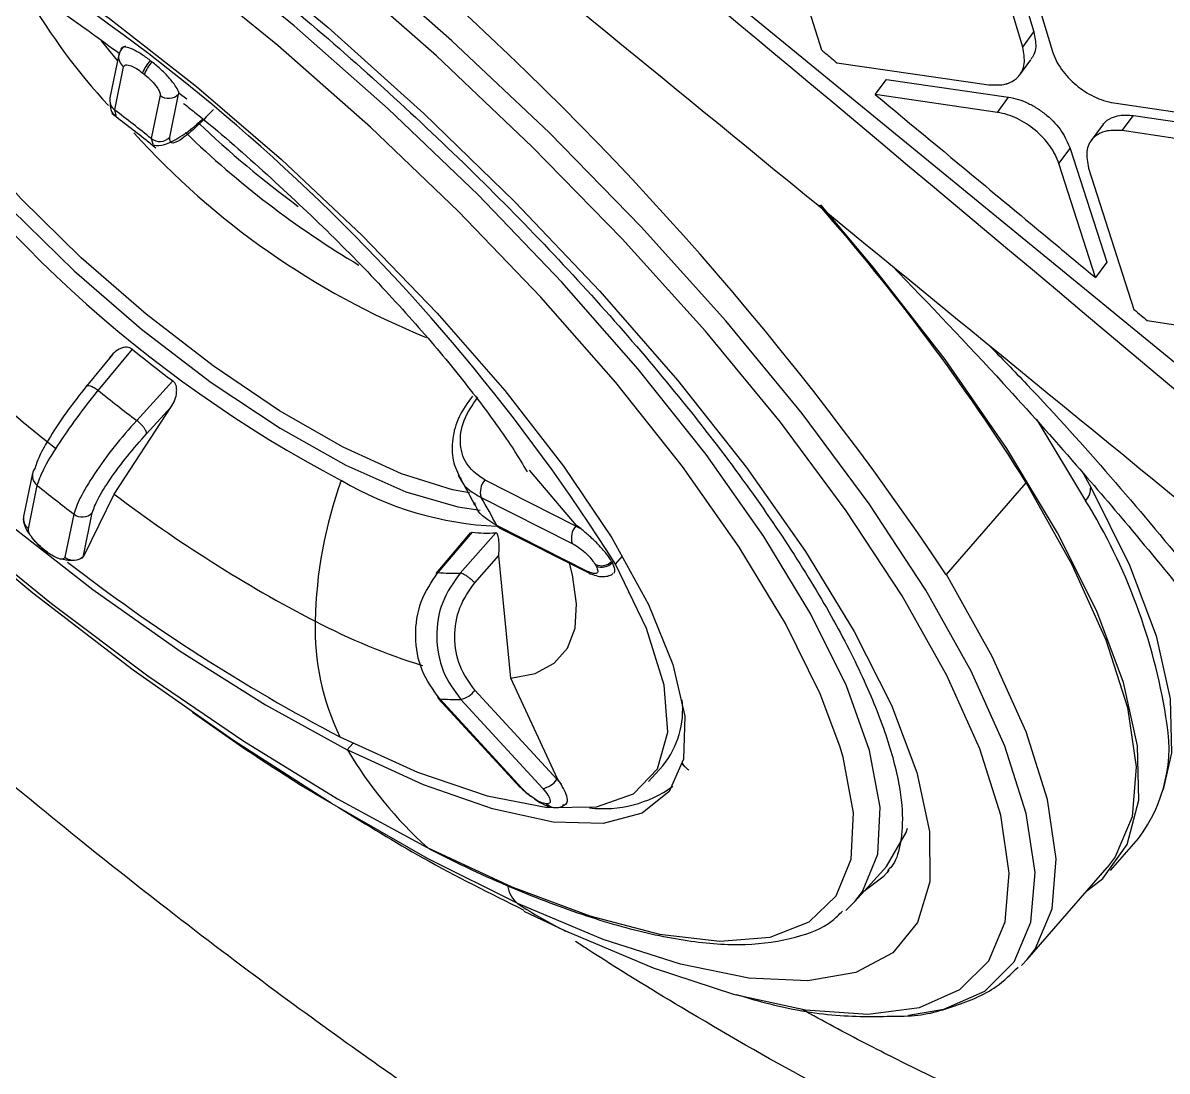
# Model space of a CAD drawing. Extents: x 832 to 912, y 781 to 934.
# Drawn here: x 898.256 to 899.266, y 874.333 to 875.258 of the extents above; entities that cross this region are included whole.
import ezdxf

# ---------------------------------------------------------------- set-up
doc = ezdxf.new("R2010")
doc.units = 0
doc.header["$MEASUREMENT"] = 0
doc.layers.add('1', color=4, linetype='Continuous')

# ---------------------------------------------------------------- blocks, each defined once
blk = doc.blocks.new('2026 SOVEREIGN HL')
at = {"layer": '1', "color": 3, "linetype": 'Continuous', "lineweight": 25}
for p, q in [((67.9497, 77.5304), (65.2952, 79.7039)), ((67.3783, 78.2907), (67.419, 78.1549)), ((67.4092, 78.1416), (67.3685, 78.2774)), ((67.2319, 78.1388), (67.1931, 78.2634)), ((67.3993, 78.2586), (67.4354, 78.1378)), ((67.4092, 78.1416), (67.419, 78.1549)), ((66.6107, 78.1296), (66.5966, 78.147)), ((66.6118, 78.1351), (66.604, 78.0969)), ((66.614, 78.1396), (66.6149, 78.1413)), ((66.6082, 78.0861), (66.616, 78.1242)), ((66.6395, 78.1297), (66.6411, 78.1285)), ((67.2453, 78.1277), (67.3792, 78.1084)), ((67.4067, 78.1171), (67.4165, 78.1304)), ((66.6327, 78.1189), (66.6343, 78.1176)), ((67.2791, 78.0997), (67.289, 78.1131)), ((67.289, 78.1131), (67.3967, 78.0974)), ((66.6651, 78.1007), (66.6646, 78.1025)), ((66.6646, 78.1025), (66.6646, 78.1001)), ((66.6482, 78.099), (66.6404, 78.0609)), ((66.6567, 78.062), (66.6646, 78.1001)), ((66.6646, 78.1001), (66.6651, 78.1007)), ((66.6718, 78.0956), (66.6651, 78.1007)), ((67.3869, 78.084), (67.2791, 78.0997)), ((67.3869, 78.084), (67.3967, 78.0974)), ((67.4895, 78.0923), (67.6196, 78.0732)), ((66.6095, 78.0813), (66.6082, 78.0861)), ((67.4971, 78.0679), (67.5069, 78.0812)), ((67.5069, 78.0812), (67.6508, 78.0599)), ((67.4796, 78.0726), (67.4697, 78.0592)), ((66.6404, 78.0609), (66.6417, 78.0563)), ((67.6409, 78.0465), (67.4971, 78.0679)), ((67.4412, 78.0388), (67.4511, 78.0522)), ((67.451, 78.0522), (67.4833, 77.9518)), ((67.4734, 77.9384), (67.4412, 78.0388)), ((67.4673, 78.0349), (67.5074, 77.9102)), ((67.4833, 77.9518), (67.4734, 77.9384)), ((67.5189, 77.9005), (67.6532, 77.8795)), ((66.6061, 77.8703), (66.5833, 77.8426)), ((66.6236, 77.8751), (66.5936, 77.8388)), ((66.6276, 77.8122), (66.6595, 77.8471)), ((66.6078, 77.7473), (66.6579, 77.8241)), ((66.6363, 77.8005), (66.6579, 77.8241)), ((67.4217, 77.8129), (67.4646, 77.7414)), ((67.0156, 77.7196), (66.9741, 77.7685)), ((66.5357, 77.7658), (66.5278, 77.7276)), ((67.0151, 77.7191), (66.9349, 77.7596)), ((67.4616, 77.7671), (67.4692, 77.7535)), ((66.532, 77.7167), (66.5399, 77.7549)), ((67.3419, 77.6762), (67.4123, 77.7573)), ((66.5811, 77.6932), (66.6078, 77.7473)), ((66.9316, 77.7443), (67.0118, 77.7038)), ((66.5721, 77.7297), (66.5642, 77.6916)), ((66.5806, 77.6927), (66.5884, 77.7308)), ((67.0254, 77.6791), (66.9452, 77.7196)), ((66.9473, 77.7176), (67.0275, 77.6771)), ((67.0156, 77.7196), (67.0151, 77.7191)), ((67.0151, 77.7191), (67.0196, 77.7166)), ((67.0196, 77.7166), (67.0156, 77.7196)), ((66.9222, 77.7134), (66.8915, 77.6773)), ((66.9235, 77.7137), (66.8932, 77.6781)), ((66.9128, 77.6775), (66.9443, 77.7131)), ((66.5475, 77.6969), (66.5459, 77.6981)), ((66.546, 77.6973), (66.5476, 77.6961)), ((66.5481, 77.6961), (66.5508, 77.6946)), ((66.5758, 77.6895), (66.5797, 77.691)), ((66.5797, 77.691), (66.5811, 77.6932)), ((66.5806, 77.6927), (66.5797, 77.691)), ((66.5811, 77.6932), (66.5806, 77.6927)), ((66.9258, 77.669), (66.9471, 77.6931)), ((66.9576, 77.5849), (66.9471, 77.6931)), ((67.0465, 77.6878), (67.0472, 77.6866)), ((67.05, 77.6855), (67.0562, 77.6925)), ((67.0322, 77.685), (67.0329, 77.6838)), ((66.9989, 77.4961), (66.9576, 77.5849)), ((66.8936, 77.5671), (66.966, 77.4885)), ((66.9673, 77.488), (66.895, 77.5666)), ((66.9136, 77.5661), (66.9859, 77.4875)), ((66.9984, 77.4956), (66.926, 77.5742)), ((66.8134, 77.5216), (66.8184, 77.5274)), ((67.0792, 77.4939), (67.0917, 77.5077)), ((67.1089, 77.5091), (67.1093, 77.5086)), ((67.1105, 77.508), (67.1091, 77.5097)), ((66.9989, 77.4961), (66.9984, 77.4956)), ((66.9984, 77.4956), (67.002, 77.4914)), ((67.002, 77.4914), (66.9989, 77.4961)), ((66.9896, 77.474), (66.9887, 77.474)), ((66.9958, 77.4707), (66.9967, 77.4707)), ((67.4867, 77.4153), (67.5113, 77.4436)), ((67.2611, 77.3878), (67.2894, 77.4192)), ((67.2912, 77.4155), (67.2896, 77.4136)), ((67.4132, 77.3368), (67.4837, 77.4179)), ((67.2531, 77.3801), (67.2611, 77.3878)), ((66.9692, 77.3794), (67.0058, 77.3619)), ((67.4081, 77.3314), (67.4132, 77.3368))]:
    blk.add_line(p, q, dxfattribs=at)
at = {"layer": '1', "color": 3, "linetype": 'Continuous', "lineweight": 25, "flags": 128}
for points in [[(67.3084, 77.2876), (67.3395, 77.2929), (67.3759, 77.3089), (67.4017, 77.3346), (67.4165, 77.3697), (67.4201, 77.4135), (67.4124, 77.4655), (67.3936, 77.525), (67.3639, 77.591), (67.3238, 77.6626), (67.2738, 77.7387), (67.2146, 77.8183), (67.1472, 77.9001), (67.0725, 77.983), (66.9917, 78.0658), (66.9057, 78.1472), (66.8161, 78.2262), (66.7239, 78.3014), (66.6307, 78.3719), (66.5377, 78.4366), (66.4463, 78.4945), (66.3578, 78.5449), (66.2736, 78.5869)], [(67.0058, 77.3619), (67.0832, 77.3294), (67.1541, 77.3061), (67.2175, 77.2924), (67.2725, 77.2886), (67.3181, 77.2945), (67.3539, 77.3103), (67.3793, 77.3355), (67.3938, 77.3699), (67.3974, 77.413), (67.3898, 77.4641), (67.3714, 77.5225), (67.3422, 77.5873), (67.3028, 77.6576), (67.2536, 77.7324), (67.1955, 77.8106), (67.1293, 77.891), (67.056, 77.9724), (66.9765, 78.0537), (66.8921, 78.1337), (66.804, 78.2113)], [(66.4454, 78.4168), (66.5324, 78.3611), (66.6209, 78.2989), (66.7094, 78.231), (66.7965, 78.1587), (66.8809, 78.0829), (66.9612, 78.0051), (67.0362, 77.9262), (67.1046, 77.8477), (67.1655, 77.7708), (67.2177, 77.6965), (67.2606, 77.6262), (67.2935, 77.561), (67.3157, 77.5018), (67.3271, 77.4496), (67.3273, 77.4052), (67.3164, 77.3694), (67.2946, 77.3426), (67.2621, 77.3253), (67.2196, 77.3179), (67.1677, 77.3203), (67.1072, 77.3325), (67.039, 77.3545), (66.9643, 77.3858)], [(67.2611, 77.3878), (67.268, 77.3967), (67.2813, 77.4296), (67.2834, 77.4712), (67.2741, 77.521), (67.2537, 77.578), (67.2224, 77.6413), (67.1809, 77.7098), (67.1299, 77.7823), (67.0701, 77.8576), (67.0027, 77.9343), (66.9287, 78.0113), (66.8495, 78.0871), (66.7664, 78.1604), (66.6809, 78.2301), (66.5943, 78.2949), (66.5082, 78.3537), (66.4241, 78.4055), (66.3433, 78.4494)], [(66.9643, 77.3858), (66.8842, 77.4258), (66.7999, 77.4741), (66.7129, 77.5299), (66.6244, 77.5921), (66.5359, 77.66), (66.4488, 77.7323), (66.3644, 77.808), (66.2841, 77.8859), (66.2091, 77.9647), (66.1407, 78.0433), (66.0799, 78.1202), (66.0276, 78.1944), (65.9847, 78.2647), (65.9518, 78.33), (65.9296, 78.3892), (65.9202, 78.428)], [(67.2478, 77.5248), (67.2306, 77.5711), (67.1999, 77.6332), (67.1591, 77.7005), (67.109, 77.7717), (67.0503, 77.8456), (66.9841, 77.921), (66.9115, 77.9965), (66.8337, 78.071), (66.7521, 78.143), (66.6681, 78.2114), (66.583, 78.275), (66.4985, 78.3328), (66.4159, 78.3836), (66.3366, 78.4268)], [(65.9632, 78.376), (65.9698, 78.3471), (65.9899, 78.2911), (66.0206, 78.2289), (66.0613, 78.1617), (66.1115, 78.0905), (66.1702, 78.0166), (66.2364, 77.9412), (66.309, 77.8656), (66.3868, 77.7912), (66.4684, 77.7191), (66.5524, 77.6507), (66.6374, 77.5871), (66.722, 77.5294), (66.8046, 77.4785), (66.8839, 77.4354)], [(66.3791, 78.3082), (66.3118, 78.3391), (66.2508, 78.3604), (66.1976, 78.3718), (66.1533, 78.373), (66.1188, 78.364), (66.095, 78.3449), (66.0825, 78.3163), (66.0814, 78.2786), (66.0918, 78.2329), (66.1134, 78.18), (66.1459, 78.1212), (66.1884, 78.0578), (66.24, 77.9912), (66.2996, 77.923), (66.3658, 77.8545), (66.4372, 77.7874), (66.5121, 77.7231), (66.5889, 77.6631), (66.6658, 77.6088), (66.7412, 77.5613), (66.8134, 77.5216)], [(66.3791, 78.3082), (66.4512, 78.2686), (66.5266, 78.2211), (66.6036, 78.1667), (66.6804, 78.1068), (66.7553, 78.0425), (66.8266, 77.9754), (66.8928, 77.9069), (66.9524, 77.8386), (67.004, 77.772), (67.0466, 77.7087), (67.079, 77.6499), (67.1007, 77.597), (67.1111, 77.5513), (67.11, 77.5136), (67.0974, 77.4849), (67.0736, 77.4659), (67.0392, 77.4568), (66.9949, 77.458), (66.9416, 77.4695), (66.8807, 77.4908), (66.8134, 77.5216)], [(66.396, 78.1552), (66.4272, 78.1058), (66.4681, 78.0528), (66.5171, 77.9982), (66.5725, 77.9442), (66.6319, 77.8927), (66.6933, 77.8458), (66.7541, 77.8053), (66.8121, 77.7727), (66.865, 77.7493), (66.9108, 77.7359), (66.9307, 77.7332)], [(66.9212, 77.7485), (66.9063, 77.7511), (66.8613, 77.7651), (66.8097, 77.7886), (66.7536, 77.8208), (66.6949, 77.8604), (66.6358, 77.9059), (66.5787, 77.9556), (66.5257, 78.0078), (66.4786, 78.0603), (66.4394, 78.1113), (66.4094, 78.1588)], [(67.4658, 77.3974), (67.4799, 77.4082), (67.5014, 77.4382), (67.5117, 77.4774), (67.5106, 77.5252), (67.4981, 77.581), (67.4745, 77.6439), (67.44, 77.7131), (67.3952, 77.7875), (67.3408, 77.866), (67.2774, 77.9475), (67.2312, 78.0024)], [(67.4123, 77.7573), (67.4527, 77.6852), (67.4826, 77.6188), (67.5016, 77.559), (67.5093, 77.5066), (67.5057, 77.4625), (67.4908, 77.4272), (67.4837, 77.4179)], [(67.4692, 77.7535), (67.5035, 77.6847), (67.527, 77.6222), (67.5394, 77.5667), (67.5405, 77.5191), (67.533, 77.4867)], [(66.546, 77.6973), (66.5459, 77.6976), (66.5459, 77.6981)], [(66.5475, 77.6969), (66.5475, 77.6964), (66.5477, 77.6961), (66.5481, 77.6961), (66.5481, 77.6961)], [(66.8068, 77.5332), (66.8752, 77.502), (66.9367, 77.481), (66.9899, 77.4707), (67.0333, 77.4713), (67.066, 77.4828), (67.0871, 77.505), (67.0962, 77.5372), (67.0929, 77.5788), (67.0774, 77.6286), (67.05, 77.6855)], [(66.9576, 77.5849), (66.9791, 77.5891), (66.9958, 77.598), (67.0076, 77.6113), (67.0143, 77.6289), (67.0157, 77.6506), (67.0119, 77.6761), (67.0093, 77.6863)], [(67.4132, 77.3368), (67.4203, 77.346), (67.4352, 77.3813), (67.4388, 77.4255), (67.4311, 77.4778), (67.4122, 77.5377), (67.3823, 77.6041), (67.3419, 77.6762)], [(66.8933, 77.5691), (66.8933, 77.5691), (66.8933, 77.5681), (66.8935, 77.5673), (66.8941, 77.5668), (66.895, 77.5666)], [(66.8839, 77.4354), (66.9586, 77.4007), (67.0272, 77.3752), (67.0888, 77.3591), (67.1421, 77.3529), (67.1863, 77.3565), (67.2207, 77.3699), (67.2447, 77.393), (67.2578, 77.4253), (67.2598, 77.4662), (67.2507, 77.5151), (67.2478, 77.5248)], [(67.1093, 77.5086), (67.1097, 77.5083), (67.1105, 77.508)], [(66.9673, 77.488), (66.9664, 77.4881), (66.966, 77.4885)], [(67.2891, 77.4189), (67.3064, 77.4489), (67.3076, 77.4526)], [(67.2896, 77.4136), (67.2857, 77.4094), (67.269, 77.3966)]]:
    blk.add_lwpolyline(points, dxfattribs=at)
at = {"layer": '1', "color": 3, "linetype": 'Continuous', "lineweight": 25}
for centre, radius, start, end in [((65.0546, 76.1432), 2.7534, 33.83, 63.4643), ((65.5819, 76.7552), 1.7381, 32.3613, 62.4637), ((67.02, 78.4732), 0.5667, 210.4722, 222.5557), ((67.331, 78.7552), 1.1248, 212.5351, 242.2902), ((66.6226, 78.133), 0.011, 169.1109, 233.0188), ((66.6221, 78.1329), 0.0105, 140.4531, 168.2687), ((66.6677, 78.1044), 0.0378, 138.0208, 157.5733), ((66.6693, 78.1032), 0.0379, 138.0277, 157.5552), ((66.6148, 78.0949), 0.011, 169.1469, 232.9828), ((66.6558, 78.1086), 0.0122, 231.5675, 316.1097), ((65.6713, 76.8534), 1.5483, 51.2501, 52.7628), ((67.3116, 78.7387), 0.9151, 226.4773, 233.7219), ((67.4166, 78.8746), 1.3864, 215.503, 231.6234), ((67.1483, 78.5392), 0.7055, 222.1212, 247.907), ((66.6479, 78.0705), 0.0122, 231.5914, 316.0858), ((67.2502, 78.666), 0.8341, 225.9857, 239.2378), ((65.7821, 76.7315), 1.9261, 32.1806, 41.2787), ((67.4394, 78.8826), 1.2964, 230.9977, 233.0128), ((67.4143, 78.8544), 1.3058, 231.0614, 232.9528), ((66.5463, 77.7636), 0.0108, 141.1733, 233.5757), ((67.1709, 77.6281), 0.3859, 160.1164, 178.967), ((66.9575, 78.0136), 0.2949, 239.5255, 267.5611), ((66.9458, 77.7492), 0.0151, 136.4866, 199.1655), ((67.5175, 78.9731), 1.562, 231.2541, 232.7536), ((67.4523, 77.753), 0.0169, 316.6215, 1.5992), ((67.3482, 78.7214), 1.2236, 232.7617, 242.5966), ((66.4959, 77.4877), 0.5056, 27.3068, 30.4992), ((67.0253, 77.4695), 0.5167, 9.0542, 31.7509), ((66.5386, 77.7255), 0.011, 169.0974, 233.0323), ((66.5796, 77.7393), 0.0122, 231.5834, 316.1102), ((66.9494, 77.7218), 0.00469, 207.0945, 243.1023), ((67.026, 77.7087), 0.015, 136.4673, 199.1812), ((66.9372, 77.8359), 0.123, 263.6126, 273.2897), ((66.5718, 77.7011), 0.0122, 231.576, 316.1001), ((67.5528, 78.9598), 1.6099, 232.2213, 242.3911), ((67.0372, 77.6977), 0.0136, 248.7717, 313.4018), ((66.9064, 77.8006), 0.1232, 263.8849, 273.0169), ((67.0296, 77.6812), 0.00466, 207.1213, 258.6879), ((67.0378, 77.6965), 0.0136, 248.7803, 313.3897), ((67.0027, 77.6282), 0.2177, 178.194, 205.8844), ((67.0547, 78.155), 0.5857, 242.5828, 252.6194), ((64.2395, 75.1344), 2.7997, 33.5433, 62.6783), ((66.9082, 77.713), 0.1469, 264.8237, 272.0831), ((66.9084, 77.5877), 0.0222, 283.4212, 322.7075), ((67.0293, 77.5577), 0.08, 321.3003, 5.8403), ((67.4055, 77.5238), 0.1328, 322.8351, 11.725), ((67.1397, 77.7165), 0.38, 210.8475, 227.7079), ((66.9807, 77.509), 0.0222, 283.4518, 322.692), ((67.0393, 77.5746), 0.1048, 263.2826, 305.7148), ((66.9961, 77.4807), 0.00993, 221.7666, 268.9901), ((66.997, 77.4806), 0.00988, 221.6968, 273.1045), ((66.9784, 77.4048), 0.0238, 186.8053, 233.4257), ((67.1739, 77.7024), 0.3798, 236.498, 243.7353)]:
    blk.add_arc(centre, radius, start, end, dxfattribs=at)
for points, knots in [([(61.3533, 82.7876), (61.4809, 82.6836), (61.7413, 82.4714), (62.1237, 82.1604), (62.4895, 81.8632), (62.8226, 81.5926), (63.1215, 81.3499), (63.3865, 81.1347), (63.6181, 80.9467), (63.818, 80.7843), (64.0052, 80.6322), (64.1895, 80.4824), (64.3846, 80.3237), (64.5854, 80.1603), (64.7957, 79.9891), (65.0202, 79.8062), (65.2592, 79.6114), (65.5153, 79.4025), (65.7928, 79.1761), (66.1009, 78.9244), (66.4468, 78.6418), (66.8224, 78.3345), (67.2266, 78.0038), (67.6579, 77.651), (68.1234, 77.2704), (68.6072, 76.8749), (68.9361, 76.6068), (69.0982, 76.4746)], [0, 0, 0, 0, 0.049445, 0.100866, 0.148055, 0.191016, 0.22976, 0.263698, 0.293563, 0.319356, 0.341079, 0.366002, 0.390687, 0.416599, 0.443737, 0.472101, 0.503524, 0.536326, 0.571311, 0.611051, 0.655739, 0.705377, 0.75672, 0.812473, 0.872625, 0.937195, 1, 1, 1, 1]), ([(69.1122, 76.5144), (69.1118, 76.5148), (69.1082, 76.5178), (69.0962, 76.5278), (69.0536, 76.5638), (68.8946, 76.6979), (68.2765, 77.2205), (67.0549, 78.2558), (65.9379, 79.1734), (65.2946, 79.7019)], [0, 0, 0, 0, 0.000353, 0.002828, 0.009436, 0.033986, 0.128384, 0.498019, 1, 1, 1, 1]), ([(67.9677, 76.6843), (67.9522, 76.6652), (67.9214, 76.6272), (67.8466, 76.5972), (67.7528, 76.5877), (67.6395, 76.6005), (67.5086, 76.6355), (67.3625, 76.692), (67.2036, 76.7685), (67.0348, 76.8633), (66.8586, 76.975), (66.678, 77.1015), (66.496, 77.2403), (66.3154, 77.389), (66.1394, 77.5449), (65.971, 77.7055), (65.813, 77.8682), (65.6678, 78.0302), (65.5383, 78.1887), (65.4268, 78.3412), (65.3354, 78.4851), (65.2658, 78.618), (65.2189, 78.738), (65.1961, 78.8428), (65.1962, 78.9319), (65.2167, 78.9758), (65.227, 78.9977)], [0, 0, 0, 0, 0.041592, 0.083214, 0.124887, 0.166634, 0.208282, 0.250094, 0.291784, 0.333525, 0.375239, 0.416796, 0.458576, 0.500203, 0.541828, 0.583472, 0.625154, 0.666837, 0.708546, 0.750195, 0.791886, 0.833564, 0.875219, 0.916884, 0.958438, 1, 1, 1, 1]), ([(67.8875, 76.9308), (67.8798, 76.9201), (67.8657, 76.9006), (67.8397, 76.8811), (67.8103, 76.8658), (67.7764, 76.8551), (67.7369, 76.8495), (67.7031, 76.8486), (67.6748, 76.8498), (67.6505, 76.8521), (67.6253, 76.8556), (67.5991, 76.8603), (67.5719, 76.8662), (67.5456, 76.8728), (67.5158, 76.8813), (67.487, 76.8904), (67.4564, 76.9012), (67.4275, 76.9119), (67.3943, 76.9252), (67.332, 76.9518), (67.2414, 76.9954), (67.147, 77.0474), (67.0805, 77.0866), (67.0406, 77.1109), (67.0002, 77.1363), (66.9595, 77.1626), (66.9207, 77.1883), (66.8786, 77.2168), (66.8227, 77.2558), (66.7462, 77.3111), (66.661, 77.3757), (66.5802, 77.4396), (66.5102, 77.497), (66.4397, 77.5565), (66.3671, 77.6198), (66.2909, 77.6886), (66.2198, 77.7552), (66.1532, 77.8197), (66.0868, 77.8861), (66.0147, 77.961), (65.9417, 78.0405), (65.8737, 78.118), (65.8223, 78.1796), (65.7834, 78.2279), (65.7478, 78.2735), (65.7095, 78.3244), (65.6719, 78.3773), (65.6372, 78.4287), (65.6046, 78.4798), (65.5692, 78.5398), (65.5356, 78.6032), (65.5059, 78.6689), (65.4851, 78.7258), (65.4724, 78.7725), (65.4645, 78.8148), (65.4616, 78.8506), (65.4629, 78.884), (65.4671, 78.9095), (65.4741, 78.9323), (65.4807, 78.9468), (65.4854, 78.9549), (65.4868, 78.9572), (65.4872, 78.9579), (65.4874, 78.9582)], [0, 0, 0, 0, 0.02542, 0.04617, 0.062237, 0.0865, 0.107295, 0.124614, 0.135021, 0.145431, 0.155844, 0.16626, 0.176679, 0.1871, 0.195617, 0.20888, 0.217293, 0.226893, 0.237681, 0.249656, 0.286176, 0.31973, 0.330747, 0.341765, 0.352782, 0.363799, 0.374817, 0.383992, 0.397482, 0.41936, 0.444455, 0.464566, 0.483075, 0.499981, 0.520841, 0.541703, 0.562565, 0.580476, 0.599015, 0.621173, 0.646416, 0.669062, 0.690048, 0.701844, 0.713042, 0.732021, 0.749364, 0.763487, 0.782074, 0.800394, 0.825398, 0.850387, 0.875359, 0.895022, 0.911607, 0.934725, 0.949433, 0.966918, 0.980715, 0.9945, 0.998285, 0.999402, 1, 1, 1, 1]), ([(66.2926, 78.4888), (66.3049, 78.483), (66.3406, 78.4661), (66.4032, 78.4325), (66.4806, 78.3861), (66.5604, 78.3333), (66.6414, 78.2749), (66.7223, 78.2118), (66.802, 78.1449), (66.8791, 78.0752), (66.9527, 78.0037), (67.0215, 77.9316), (67.0846, 77.8598), (67.141, 77.7895), (67.19, 77.7218), (67.2307, 77.6579), (67.2627, 77.5989), (67.2856, 77.5459), (67.2992, 77.5003), (67.3043, 77.4631), (67.3014, 77.4358), (67.2966, 77.4214), (67.2912, 77.4164), (67.2898, 77.4151)], [0, 0, 0, 0, 0.026739, 0.077253, 0.127964, 0.178849, 0.229851, 0.280928, 0.33205, 0.383187, 0.434315, 0.485405, 0.53643, 0.587352, 0.638127, 0.688686, 0.738938, 0.788757, 0.837996, 0.886584, 0.934897, 0.983996, 1, 1, 1, 1]), ([(66.4336, 78.2495), (66.4419, 78.2452), (66.4652, 78.2331), (66.5083, 78.2078), (66.5602, 78.1742), (66.5958, 78.1481), (66.6125, 78.1358)], [0, 0, 0, 0, 0.159485, 0.444735, 0.739379, 1, 1, 1, 1]), ([(67.4191, 78.1549), (67.42, 78.1504), (67.4214, 78.1432), (67.4196, 78.1352), (67.4173, 78.132), (67.4163, 78.1306)], [0, 0, 0, 0, 0.482597, 0.772438, 1, 1, 1, 1]), ([(64.4346, 78.0617), (64.4497, 78.0797), (64.4798, 78.1156), (64.5543, 78.1434), (64.649, 78.1513), (64.7641, 78.1374), (64.8971, 78.1026), (65.0458, 78.0471), (65.2072, 77.9721), (65.3787, 77.8788), (65.5573, 77.7687), (65.7397, 77.6437), (65.9228, 77.5058), (66.1033, 77.3576), (66.2784, 77.2012), (66.4449, 77.0395), (66.6001, 76.875), (66.7413, 76.7105), (66.8665, 76.5488), (66.9733, 76.3925), (67.0602, 76.2444), (67.1256, 76.1072), (67.1685, 75.9831), (67.1878, 75.8749), (67.185, 75.7829), (67.1633, 75.7383), (67.1524, 75.7159)], [0, 0, 0, 0, 0.041793, 0.083725, 0.125533, 0.167307, 0.209105, 0.250862, 0.292601, 0.334267, 0.375941, 0.417598, 0.459196, 0.500762, 0.542265, 0.583841, 0.625315, 0.666768, 0.708297, 0.749792, 0.791377, 0.832976, 0.874604, 0.916382, 0.958214, 1, 1, 1, 1]), ([(66.6178, 78.1424), (66.6162, 78.1414), (66.613, 78.1393), (66.6121, 78.1355), (66.6116, 78.1336)], [0, 0, 0, 0, 0.499255, 1, 1, 1, 1]), ([(66.6395, 78.1297), (66.6368, 78.1318), (66.6311, 78.1359), (66.6235, 78.1399), (66.6175, 78.142), (66.6157, 78.1416), (66.6149, 78.1413)], [0, 0, 0, 0, 0.247586, 0.500861, 0.75365, 1, 1, 1, 1]), ([(67.3792, 78.1084), (67.3846, 78.1081), (67.3901, 78.1078), (67.3949, 78.1092), (67.3961, 78.1095), (67.4002, 78.1111), (67.4068, 78.1158), (67.412, 78.1263), (67.4102, 78.1365), (67.4092, 78.1416)], [0, 0, 0, 0, 0.249537, 0.256954, 0.271244, 0.320408, 0.500512, 0.750663, 1, 1, 1, 1]), ([(67.2319, 78.1388), (67.2344, 78.1368), (67.2389, 78.1331), (67.2434, 78.1294), (67.2453, 78.1277)], [0, 0, 0, 0, 0.560021, 1, 1, 1, 1]), ([(67.4354, 78.1378), (67.4364, 78.1351), (67.4383, 78.1298), (67.4448, 78.1194), (67.4557, 78.1076), (67.4693, 78.0988), (67.4808, 78.0941), (67.4866, 78.0929), (67.4895, 78.0923)], [0, 0, 0, 0, 0.129822, 0.256524, 0.500007, 0.739079, 0.866869, 1, 1, 1, 1]), ([(66.616, 78.1242), (66.6165, 78.1249), (66.6175, 78.1264), (66.622, 78.1254), (66.6274, 78.1228), (66.6309, 78.1202), (66.6327, 78.1189)], [0, 0, 0, 0, 0.279497, 0.558997, 0.779424, 1, 1, 1, 1]), ([(66.6646, 78.1025), (66.6637, 78.1041), (66.6621, 78.1072), (66.6566, 78.1141), (66.6495, 78.1216), (66.6439, 78.1262), (66.6411, 78.1285)], [0, 0, 0, 0, 0.246607, 0.499359, 0.752556, 1, 1, 1, 1]), ([(66.6343, 78.1176), (66.6365, 78.1158), (66.6409, 78.112), (66.6456, 78.1063), (66.6482, 78.1018), (66.6482, 78.0999), (66.6482, 78.099)], [0, 0, 0, 0, 0.2796378, 0.5592313, 0.7795823, 1, 1, 1, 1]), ([(66.6041, 78.0929), (66.6041, 78.0906), (66.6041, 78.085), (66.6074, 78.0821), (66.6094, 78.0804)], [0, 0, 0, 0, 0.407843, 1, 1, 1, 1]), ([(66.6689, 78.0919), (66.6726, 78.0889), (66.6964, 78.0703), (66.7394, 78.0324), (66.7958, 77.9799), (66.8477, 77.9267), (66.8935, 77.8752), (66.9314, 77.8277), (66.9578, 77.7908), (66.9683, 77.7732), (66.9721, 77.767)], [0, 0, 0, 0, 0.02855, 0.180745, 0.333386, 0.485112, 0.634769, 0.781078, 0.922535, 1, 1, 1, 1]), ([(67.2791, 78.0997), (67.3115, 78.0729), (67.3649, 78.0285), (67.4297, 77.9747), (67.462, 77.9478), (67.4734, 77.9384)], [0, 0, 0, 0, 0.4999994, 0.8243362, 1, 1, 1, 1]), ([(67.3967, 78.0974), (67.3996, 78.0968), (67.4053, 78.0957), (67.4142, 78.0921), (67.4228, 78.0873), (67.4333, 78.0795), (67.4446, 78.0674), (67.4489, 78.0572), (67.451, 78.0522)], [0, 0, 0, 0, 0.129721, 0.257864, 0.384581, 0.510026, 0.756526, 1, 1, 1, 1]), ([(66.6055, 78.0832), (66.6157, 78.0754), (66.6287, 78.0655), (66.6415, 78.0551), (66.6444, 78.0528)], [0, 0, 0, 0, 0.779385, 1, 1, 1, 1]), ([(66.6952, 78.0865), (66.6897, 78.0807), (66.6785, 78.069), (66.6653, 78.0587), (66.6569, 78.0553), (66.6568, 78.0598), (66.6567, 78.062)], [0, 0, 0, 0, 0.249828, 0.500227, 0.750496, 1, 1, 1, 1]), ([(67.4412, 78.0388), (67.4402, 78.0414), (67.4382, 78.0467), (67.4318, 78.057), (67.4207, 78.0688), (67.4071, 78.0776), (67.3956, 78.0823), (67.3898, 78.0834), (67.3869, 78.084)], [0, 0, 0, 0, 0.128994, 0.255414, 0.499997, 0.740144, 0.867684, 1, 1, 1, 1]), ([(67.4798, 78.0724), (67.4801, 78.073), (67.4818, 78.076), (67.4869, 78.0791), (67.4955, 78.082), (67.5027, 78.0815), (67.5069, 78.0812)], [0, 0, 0, 0, 0.080053, 0.380208, 0.633773, 1, 1, 1, 1]), ([(64.766, 78.079), (64.766, 78.0789), (64.7659, 78.0787), (64.7717, 78.0796), (64.784, 78.0805), (64.8019, 78.0805), (64.8304, 78.0784), (64.8731, 78.0716), (64.9237, 78.0598), (64.9734, 78.045), (65.0218, 78.0285), (65.0748, 78.0085), (65.1385, 77.9817), (65.2081, 77.9494), (65.2839, 77.9112), (65.3665, 77.8665), (65.4659, 77.8086), (65.5771, 77.7388), (65.7099, 77.649), (65.8557, 77.5426), (66.0105, 77.4201), (66.1596, 77.2931), (66.3039, 77.161), (66.4437, 77.0232), (66.564, 76.8949), (66.6631, 76.7812), (66.7419, 76.685), (66.8127, 76.5924), (66.8715, 76.5098), (66.9215, 76.4341), (66.9623, 76.3676), (66.9961, 76.3075), (67.0217, 76.2576), (67.0427, 76.2129), (67.0655, 76.159), (67.0856, 76.0996), (67.0949, 76.0566), (67.0977, 76.0332), (67.0984, 76.0195), (67.0981, 76.0114), (67.098, 76.0105), (67.098, 76.0099)], [0, 0, 0, 0, 0.016778, 0.034647, 0.047923, 0.062224, 0.0834, 0.107344, 0.132981, 0.153977, 0.170045, 0.188306, 0.210543, 0.234362, 0.255086, 0.280379, 0.307512, 0.339898, 0.37273, 0.415686, 0.457182, 0.497698, 0.538203, 0.579634, 0.622233, 0.652771, 0.681636, 0.709595, 0.738482, 0.760438, 0.784534, 0.806833, 0.825144, 0.840984, 0.860719, 0.895999, 0.928643, 0.943244, 0.95678, 0.975068, 1, 1, 1, 1]), ([(66.6413, 78.0555), (66.6437, 78.0549), (66.6485, 78.0536), (66.6616, 78.0594), (66.6746, 78.0678), (66.683, 78.0756), (66.6858, 78.0782)], [0, 0, 0, 0, 0.289293, 0.575116, 0.8577614, 1, 1, 1, 1]), ([(67.1524, 75.7159), (67.137, 75.6976), (67.1063, 75.661), (67.0316, 75.6334), (66.9379, 75.6264), (66.8245, 75.6421), (66.6938, 75.6797), (66.5479, 75.7386), (66.3897, 75.817), (66.2218, 75.9135), (66.047, 76.0265), (65.8679, 76.1541), (65.6876, 76.2937), (65.5089, 76.4432), (65.335, 76.5998), (65.1684, 76.7613), (65.0123, 76.9248), (64.8689, 77.0879), (64.7409, 77.2476), (64.6306, 77.4013), (64.5401, 77.5465), (64.4713, 77.6805), (64.4251, 77.8015), (64.4028, 77.9069), (64.4033, 77.9963), (64.4242, 78.0399), (64.4346, 78.0617)], [0, 0, 0, 0, 0.041829, 0.083845, 0.125699, 0.167493, 0.209255, 0.25106, 0.292671, 0.334272, 0.375793, 0.417161, 0.458711, 0.500106, 0.541517, 0.582966, 0.624474, 0.666004, 0.707629, 0.749224, 0.790935, 0.832663, 0.874461, 0.916331, 0.958113, 1, 1, 1, 1]), ([(67.4971, 78.0679), (67.4917, 78.0681), (67.4845, 78.0684), (67.4762, 78.0652), (67.4694, 78.0603), (67.4644, 78.05), (67.4663, 78.04), (67.4673, 78.0349)], [0, 0, 0, 0, 0.249433, 0.337809, 0.500447, 0.75057, 1, 1, 1, 1]), ([(67.2937, 77.949), (67.3269, 77.9143), (67.3833, 77.8555), (67.4528, 77.7775), (67.5095, 77.7112), (67.5672, 77.6407), (67.6293, 77.5602), (67.6957, 77.4677), (67.7575, 77.3727), (67.8077, 77.2856), (67.8445, 77.2124), (67.8727, 77.1476), (67.8945, 77.085), (67.9049, 77.0407), (67.9086, 77.0137), (67.9097, 76.9973), (67.9094, 76.9861), (67.909, 76.9832), (67.9087, 76.9815)], [0, 0, 0, 0, 0.077641, 0.131599, 0.174836, 0.226998, 0.292219, 0.361079, 0.44691, 0.527525, 0.590395, 0.653608, 0.73109, 0.813048, 0.851314, 0.886564, 0.934015, 1, 1, 1, 1]), ([(67.5073, 77.9102), (67.5095, 77.9084), (67.5134, 77.9051), (67.5172, 77.9019), (67.5189, 77.9005)], [0, 0, 0, 0, 0.5599861, 1, 1, 1, 1]), ([(67.3788, 77.8793), (67.3903, 77.8676), (67.4543, 77.8016), (67.5574, 77.6806), (67.6845, 77.5198), (67.7915, 77.3643), (67.8783, 77.2167), (67.9432, 77.0796), (67.9856, 76.9552), (68.0041, 76.8463), (68.0007, 76.753), (67.9787, 76.7072), (67.9677, 76.6843)], [0, 0, 0, 0, 0.023612, 0.132367, 0.241049, 0.34954, 0.457691, 0.566253, 0.674398, 0.782854, 0.891463, 1, 1, 1, 1]), ([(66.6236, 77.8751), (66.6229, 77.8756), (66.6215, 77.8765), (66.619, 77.8769), (66.6163, 77.8767), (66.6124, 77.8754), (66.6074, 77.8724), (66.6047, 77.8687), (66.6032, 77.8668)], [0, 0, 0, 0, 0.094267, 0.190601, 0.298517, 0.424815, 0.70175, 1, 1, 1, 1]), ([(66.5829, 77.8421), (66.5776, 77.8353), (66.5668, 77.8217), (66.5524, 77.8002), (66.5415, 77.7814), (66.5391, 77.774), (66.5379, 77.7703)], [0, 0, 0, 0, 0.2498106, 0.5002174, 0.7504915, 1, 1, 1, 1]), ([(66.5399, 77.7549), (66.5413, 77.7592), (66.5442, 77.7679), (66.5574, 77.7897), (66.5748, 77.8147), (66.5873, 77.8308), (66.5936, 77.8388)], [0, 0, 0, 0, 0.250033, 0.50003, 0.750029, 1, 1, 1, 1]), ([(66.583, 77.8421), (66.5831, 77.8424), (66.5833, 77.8428), (66.5844, 77.8432), (66.5865, 77.8428), (66.5893, 77.8416), (66.5918, 77.8401), (66.593, 77.8392), (66.5936, 77.8388)], [0, 0, 0, 0, 0.124718, 0.249359, 0.500007, 0.750707, 0.875339, 1, 1, 1, 1]), ([(66.6579, 77.8241), (66.6592, 77.8261), (66.6616, 77.8301), (66.6628, 77.8359), (66.6629, 77.8403), (66.6624, 77.8431), (66.6613, 77.8455), (66.6601, 77.8465), (66.6595, 77.8471)], [0, 0, 0, 0, 0.298368, 0.575412, 0.701635, 0.80954, 0.905804, 1, 1, 1, 1]), ([(66.9237, 77.8336), (66.9194, 77.8276), (66.9108, 77.8157), (66.9055, 77.7958), (66.9056, 77.7766), (66.9108, 77.7658), (66.9135, 77.7604)], [0, 0, 0, 0, 0.251782, 0.500689, 0.749572, 1, 1, 1, 1]), ([(66.9349, 77.7596), (66.9293, 77.7635), (66.9181, 77.7712), (66.9119, 77.7905), (66.9146, 77.8124), (66.9239, 77.826), (66.9286, 77.8328)], [0, 0, 0, 0, 0.249774, 0.500132, 0.750452, 1, 1, 1, 1]), ([(66.6276, 77.8122), (66.6208, 77.8046), (66.6073, 77.7893), (66.5896, 77.7646), (66.5764, 77.7427), (66.5735, 77.7341), (66.5721, 77.7297)], [0, 0, 0, 0, 0.249974, 0.4999581, 0.7499677, 1, 1, 1, 1]), ([(66.6355, 77.8035), (66.635, 77.8042), (66.6342, 77.8056), (66.6322, 77.808), (66.63, 77.8103), (66.6284, 77.8116), (66.6276, 77.8122)], [0, 0, 0, 0, 0.259333, 0.5189378, 0.7683419, 1, 1, 1, 1]), ([(66.5884, 77.7308), (66.5897, 77.7345), (66.5922, 77.7418), (66.6037, 77.7602), (66.6191, 77.781), (66.6305, 77.794), (66.6363, 77.8005)], [0, 0, 0, 0, 0.249771, 0.500146, 0.750451, 1, 1, 1, 1]), ([(66.6363, 77.8005), (66.6363, 77.8009), (66.6363, 77.8016), (66.6358, 77.8028), (66.6355, 77.8035)], [0, 0, 0, 0, 0.481424, 1, 1, 1, 1]), ([(66.9111, 77.764), (66.9153, 77.7569), (66.9206, 77.7477), (66.9248, 77.7394), (66.9257, 77.7375)], [0, 0, 0, 0, 0.779909, 1, 1, 1, 1]), ([(66.913, 77.7622), (66.9133, 77.7613), (66.9159, 77.753), (66.9242, 77.7484), (66.9316, 77.7443)], [0, 0, 0, 0, 0.1168859, 1, 1, 1, 1]), ([(66.9452, 77.7196), (66.938, 77.7238), (66.929, 77.729), (66.9263, 77.7381), (66.9258, 77.7399)], [0, 0, 0, 0, 0.806649, 1, 1, 1, 1]), ([(66.5276, 77.7264), (66.5276, 77.7255), (66.5274, 77.7236), (66.5288, 77.7191), (66.5309, 77.7145), (66.5336, 77.7111), (66.5341, 77.7105)], [0, 0, 0, 0, 0.236248, 0.463961, 0.901081, 1, 1, 1, 1]), ([(66.5459, 77.6981), (66.5437, 77.7), (66.5393, 77.7038), (66.5346, 77.7095), (66.5321, 77.714), (66.532, 77.7158), (66.532, 77.7167)], [0, 0, 0, 0, 0.279638, 0.559235, 0.779583, 1, 1, 1, 1]), ([(66.9471, 77.6931), (66.9472, 77.6957), (66.9475, 77.7006), (66.9472, 77.7062), (66.9466, 77.7098), (66.946, 77.7118), (66.9452, 77.713), (66.9446, 77.7131), (66.9443, 77.7131)], [0, 0, 0, 0, 0.298213, 0.575112, 0.701474, 0.809398, 0.905723, 1, 1, 1, 1]), ([(67.0465, 77.6878), (67.0451, 77.6901), (67.0422, 77.6946), (67.0352, 77.7025), (67.0272, 77.7102), (67.0221, 77.7145), (67.0196, 77.7166)], [0, 0, 0, 0, 0.247548, 0.50092, 0.753677, 1, 1, 1, 1]), ([(66.5371, 77.7068), (66.5377, 77.706), (66.5393, 77.7039), (66.5427, 77.7007), (66.5452, 77.6984), (66.5465, 77.6973)], [0, 0, 0, 0, 0.229651, 0.614255, 1, 1, 1, 1]), ([(67.0118, 77.7038), (67.014, 77.7025), (67.0183, 77.7), (67.0246, 77.6946), (67.0295, 77.6893), (67.0313, 77.6864), (67.0322, 77.685)], [0, 0, 0, 0, 0.279516, 0.558965, 0.779404, 1, 1, 1, 1]), ([(66.5642, 77.6916), (66.5637, 77.6908), (66.5627, 77.6893), (66.5582, 77.6904), (66.5529, 77.693), (66.5493, 77.6956), (66.5475, 77.6969)], [0, 0, 0, 0, 0.2794719, 0.559022, 0.7794225, 1, 1, 1, 1]), ([(66.5623, 77.69), (66.5626, 77.6899), (66.5656, 77.689), (66.5689, 77.6886), (66.5711, 77.6891), (66.5714, 77.6891)], [0, 0, 0, 0, 0.08053, 0.906357, 1, 1, 1, 1]), ([(66.895, 77.5666), (66.8891, 77.5746), (66.8774, 77.5907), (66.8721, 77.6219), (66.8766, 77.6533), (66.8877, 77.6698), (66.8932, 77.6781)], [0, 0, 0, 0, 0.250022, 0.500029, 0.750022, 1, 1, 1, 1]), ([(66.9128, 77.6775), (66.907, 77.6693), (66.8954, 77.6528), (66.8907, 77.6214), (66.896, 77.5902), (66.9077, 77.5741), (66.9136, 77.5661)], [0, 0, 0, 0, 0.249985, 0.499964, 0.749976, 1, 1, 1, 1]), ([(66.9213, 77.6731), (66.9204, 77.6738), (66.9187, 77.6751), (66.9163, 77.6765), (66.9142, 77.6774), (66.9133, 77.6775), (66.9128, 77.6775)], [0, 0, 0, 0, 0.259353, 0.518948, 0.768478, 1, 1, 1, 1]), ([(67.0329, 77.6838), (67.0336, 77.6822), (67.035, 77.679), (67.0334, 77.6771), (67.03, 77.6771), (67.027, 77.6784), (67.0254, 77.6791)], [0, 0, 0, 0, 0.279689, 0.559246, 0.779596, 1, 1, 1, 1]), ([(67.0284, 77.6768), (67.0304, 77.6761), (67.0346, 77.6746), (67.0406, 77.6744), (67.0453, 77.6753), (67.0473, 77.6768), (67.048, 77.6773)], [0, 0, 0, 0, 0.267084, 0.544589, 0.829367, 1, 1, 1, 1]), ([(67.0488, 77.6775), (67.0492, 77.6785), (67.05, 77.6805), (67.0481, 77.6846), (67.0472, 77.6866)], [0, 0, 0, 0, 0.505869, 1, 1, 1, 1]), ([(66.926, 77.5742), (66.9211, 77.5811), (66.9111, 77.5947), (66.9068, 77.6212), (66.911, 77.6479), (66.9208, 77.662), (66.9258, 77.669)], [0, 0, 0, 0, 0.249791, 0.500145, 0.750447, 1, 1, 1, 1]), ([(66.9258, 77.669), (66.9251, 77.6697), (66.9237, 77.6711), (66.9221, 77.6724), (66.9213, 77.6731)], [0, 0, 0, 0, 0.481255, 1, 1, 1, 1]), ([(66.6767, 77.5548), (66.7082, 77.5328), (66.749, 77.5043), (66.7905, 77.4799), (66.7999, 77.4743)], [0, 0, 0, 0, 0.772113, 1, 1, 1, 1]), ([(67.1098, 77.5084), (67.1102, 77.5079), (67.1113, 77.5067), (67.113, 77.5051), (67.1143, 77.5041), (67.1147, 77.5038)], [0, 0, 0, 0, 0.287652, 0.790146, 1, 1, 1, 1]), ([(65.5314, 77.5042), (65.5437, 77.4982), (65.579, 77.4809), (65.641, 77.4465), (65.7177, 77.3993), (65.7969, 77.3456), (65.8772, 77.2864), (65.9574, 77.2225), (66.0364, 77.1548), (66.1129, 77.0844), (66.1859, 77.0122), (66.2542, 76.9395), (66.3169, 76.8672), (66.3729, 76.7965), (66.4216, 76.7284), (66.4621, 76.6643), (66.494, 76.6051), (66.5168, 76.552), (66.5305, 76.5064), (66.5356, 76.4693), (66.5329, 76.4423), (66.5282, 76.4282), (66.5229, 76.4233), (66.5216, 76.422)], [0, 0, 0, 0, 0.026714, 0.077171, 0.127828, 0.17866, 0.229609, 0.280635, 0.331703, 0.382791, 0.433867, 0.484908, 0.535884, 0.58676, 0.63749, 0.688007, 0.738218, 0.787994, 0.837181, 0.885682, 0.933819, 0.982631, 1, 1, 1, 1]), ([(66.9665, 77.4884), (66.9673, 77.4875), (66.9693, 77.4856), (66.9725, 77.4827), (66.9749, 77.481), (66.9759, 77.4803)], [0, 0, 0, 0, 0.295801, 0.701497, 1, 1, 1, 1]), ([(66.9887, 77.474), (66.9872, 77.4743), (66.9841, 77.4749), (66.9779, 77.4787), (66.972, 77.4832), (66.9689, 77.4864), (66.9673, 77.488)], [0, 0, 0, 0, 0.279694, 0.55924, 0.779506, 1, 1, 1, 1]), ([(66.9859, 77.4875), (66.9876, 77.4855), (66.9909, 77.4815), (66.9927, 77.477), (66.9923, 77.4744), (66.9905, 77.4742), (66.9896, 77.474)], [0, 0, 0, 0, 0.279474, 0.558997, 0.77941, 1, 1, 1, 1]), ([(67.0031, 77.4729), (67.0045, 77.4731), (67.0072, 77.4736), (67.008, 77.4776), (67.0064, 77.4836), (67.0034, 77.4888), (67.002, 77.4914)], [0, 0, 0, 0, 0.247562, 0.50085, 0.753677, 1, 1, 1, 1]), ([(66.9781, 77.4788), (66.9791, 77.478), (66.9829, 77.4752), (66.988, 77.4728), (66.9922, 77.4713), (66.9935, 77.4711), (66.9939, 77.471)], [0, 0, 0, 0, 0.172695, 0.659403, 0.910972, 1, 1, 1, 1]), ([(66.8061, 77.4706), (66.8307, 77.4555), (66.8845, 77.4223), (66.9392, 77.3952), (66.969, 77.3804)], [0, 0, 0, 0, 0.456391, 1, 1, 1, 1]), ([(66.9969, 77.4707), (66.9982, 77.4708), (67.0009, 77.4709), (67.0043, 77.4723), (67.006, 77.4737), (67.0067, 77.4745)], [0, 0, 0, 0, 0.339113, 0.682701, 1, 1, 1, 1]), ([(66.8856, 77.4343), (66.8982, 77.428), (66.9351, 77.4098), (66.9929, 77.3855), (67.0566, 77.3644), (67.1143, 77.352), (67.1658, 77.3483), (67.2078, 77.3549), (67.2366, 77.3654), (67.2473, 77.3765), (67.2502, 77.3794)], [0, 0, 0, 0, 0.077163, 0.224703, 0.372732, 0.521514, 0.67129, 0.82175, 0.952819, 1, 1, 1, 1]), ([(67.8948, 77.0781), (67.8923, 77.0762), (67.883, 77.0692), (67.8629, 77.0607), (67.8351, 77.052), (67.8041, 77.0468), (67.7757, 77.0451), (67.749, 77.0453), (67.7208, 77.047), (67.6875, 77.0511), (67.6525, 77.0574), (67.6026, 77.0685), (67.5303, 77.0895), (67.4323, 77.1264), (67.3287, 77.1732), (67.2208, 77.2289), (67.119, 77.2873), (67.0494, 77.3301), (67.0181, 77.3504), (67.0148, 77.3526)], [0, 0, 0, 0, 0.019852, 0.072632, 0.125918, 0.180313, 0.231618, 0.258338, 0.297651, 0.349804, 0.389176, 0.427907, 0.527438, 0.628683, 0.726658, 0.822855, 0.921199, 0.991636, 1, 1, 1, 1]), ([(67.3033, 77.2869), (67.3037, 77.2869), (67.3209, 77.2868), (67.3486, 77.2948), (67.3834, 77.3087), (67.3991, 77.324), (67.4053, 77.3301)], [0, 0, 0, 0, 0.009783, 0.399805, 0.761315, 1, 1, 1, 1]), ([(67.1563, 77.306), (67.1663, 77.303), (67.1993, 77.2933), (67.249, 77.2856), (67.2853, 77.2865), (67.3033, 77.2869)], [0, 0, 0, 0, 0.179992, 0.592445, 1, 1, 1, 1]), ([(67.8748, 77.1382), (67.8688, 77.1345), (67.8546, 77.1258), (67.8283, 77.1168), (67.7974, 77.1104), (67.7625, 77.1075), (67.7256, 77.1082), (67.687, 77.1121), (67.6445, 77.119), (67.6014, 77.1288), (67.5646, 77.1393), (67.5358, 77.1482), (67.5061, 77.1582), (67.4688, 77.172), (67.4345, 77.1858), (67.4016, 77.1999), (67.3681, 77.2148), (67.3273, 77.234), (67.2789, 77.2582), (67.2403, 77.2784), (67.2177, 77.291), (67.2141, 77.293)], [0, 0, 0, 0, 0.053932, 0.127358, 0.193685, 0.258834, 0.33568, 0.393839, 0.452458, 0.536709, 0.584221, 0.606443, 0.654182, 0.701973, 0.749771, 0.782163, 0.822261, 0.870022, 0.925363, 0.988155, 1, 1, 1, 1])]:
    blk.add_open_spline(points, degree=3, knots=knots, dxfattribs=at)

msp = doc.modelspace()

# ---------------------------------------------------------------- block references
at = {"layer": '1'}
msp.add_blockref('2026 SOVEREIGN HL', (831.7292, 797.0948), dxfattribs=at)

doc.saveas('drawing.dxf')
